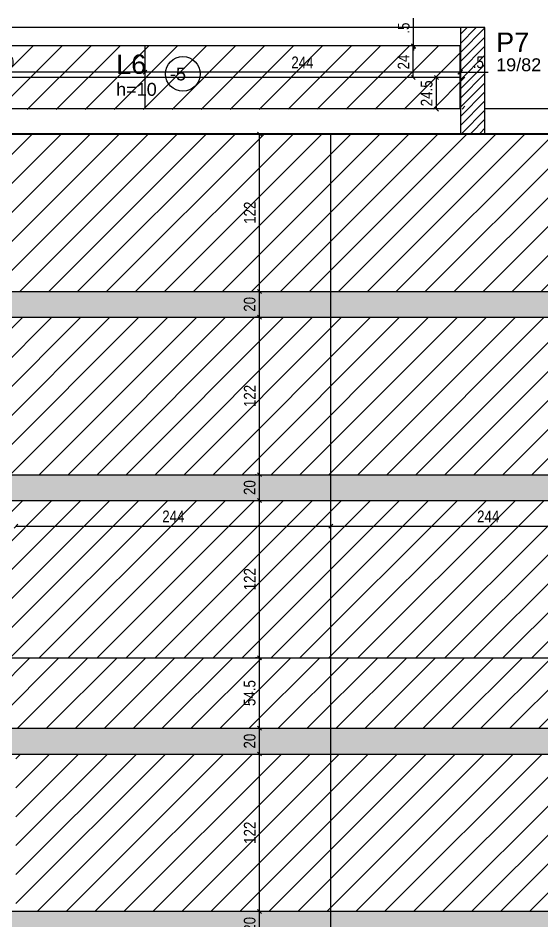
# Model space of a CAD drawing. Extents: x 2335 to 8663, y 180 to 3801.
# Drawn here: x 6799 to 7205, y 2101 to 2800 of the extents above; entities that cross this region are included whole.
import ezdxf

# ---------------------------------------------------------------- set-up
doc = ezdxf.new("R2010")
doc.units = 0
for name, color, linetype in [('3', 3, 'Continuous'), ('4', 4, 'Continuous'), ('8', 8, 'Continuous'), ('ES-VIGA', 3, 'Continuous'), ('L-D', 2, 'Continuous'), ('L-N', 4, 'Continuous'), ('Painéis', 200, 'Continuous'), ('Pilares', 5, 'Continuous'), ('VIG-D', 2, 'Continuous')]:
    doc.layers.add(name, color=color, linetype=linetype)
doc.layers.add('Hachura', color=251, linetype='Continuous', lineweight=9)
doc.layers.add('REAPROVEITAMENTO', color=251, linetype='Continuous', lineweight=9)
doc.styles.add('COTA TECNICA-50', font='techl___.ttf', dxfattribs={"height": 9})
doc.styles.get("Standard").update_dxf_attribs({"font": 'arial.ttf'})
doc.dimstyles.new('COTA PAINEL-50', dxfattribs={"dimtxt": 9, "dimasz": 3, "dimexe": 3, "dimexo": 3, "dimgap": 3, "dimtad": 1, "dimdec": 1, "dimzin": 12, "dimdsep": 46, "dimtxsty": 'COTA TECNICA-50', "dimblk1": 'OBLIQUE', "dimblk2": 'OBLIQUE', "dimsah": 1, "dimcen": 0.9, "dimclrd": 4, "dimclre": 4, "dimclrt": 240, "dimadec": 1, "dimazin": 3, "dimtfac": 1, "dimtdec": 1, "dimtmove": 0, "dimatfit": 3, "dimfxl": 1, "dimtolj": 1, "dimtzin": 12, "dimarcsym": 0})
pattern_1 = [(45, (-39.48, -210.253), (-11.22532, 11.22532), [])]

# ---------------------------------------------------------------- blocks, each defined once
blk = doc.blocks.new('_Oblique')
at = {"color": 0, "linetype": 'ByBlock', "lineweight": -2}
blk.add_line((-0.5, -0.5), (0.5, 0.5), dxfattribs=at)
blk = doc.blocks.new('*D140')
at = {"layer": 'Defpoints', "color": 0, "transparency": 16777216}
for p in [(6986.19, 2107.98), (6986.19, 2107.98), (6986.19, 2087.98)]:
    blk.add_point(p, dxfattribs=at)
at = {"layer": 'Painéis', "color": 4, "lineweight": -2, "transparency": 16777216}
blk.add_line((6986.19, 2087.98), (6986.19, 2107.98), dxfattribs=at)
at = {"layer": 'Painéis', "color": 4, "lineweight": -2, "transparency": 16777216, "xscale": 3, "yscale": 3, "zscale": 3}
for p, rotation in [((6986.19, 2107.98), 90), ((6986.19, 2087.98), 270)]:
    blk.add_blockref('_Oblique', p, dxfattribs=dict(at, rotation=rotation))
at = {"layer": 'Painéis', "color": 240, "transparency": 16777216, "insert": (6978.6, 2097.98), "char_height": 9, "attachment_point": 5, "rotation": 90, "style": 'COTA TECNICA-50'}
blk.add_mtext('\\A1;20', dxfattribs=at)
blk = doc.blocks.new('*D141')
at = {"layer": 'Defpoints', "color": 0, "transparency": 16777216}
for p in [(6986.19, 2229.97), (6986.19, 2229.97), (6986.19, 2107.98)]:
    blk.add_point(p, dxfattribs=at)
at = {"layer": 'Painéis', "color": 4, "lineweight": -2, "transparency": 16777216}
blk.add_line((6986.19, 2107.98), (6986.19, 2229.97), dxfattribs=at)
at = {"layer": 'Painéis', "color": 4, "lineweight": -2, "transparency": 16777216, "xscale": 3, "yscale": 3, "zscale": 3}
for p, rotation in [((6986.19, 2229.97), 90), ((6986.19, 2107.98), 270)]:
    blk.add_blockref('_Oblique', p, dxfattribs=dict(at, rotation=rotation))
at = {"layer": 'Painéis', "color": 240, "transparency": 16777216, "insert": (6978.63, 2168.97), "char_height": 9, "attachment_point": 5, "rotation": 90, "style": 'COTA TECNICA-50'}
blk.add_mtext('\\A1;122', dxfattribs=at)
blk = doc.blocks.new('*D142')
at = {"layer": 'Defpoints', "color": 0, "transparency": 16777216}
for p in [(6985.7, 2249.97), (6986.19, 2249.97), (6986.19, 2229.97)]:
    blk.add_point(p, dxfattribs=at)
at = {"layer": 'Painéis', "color": 4, "lineweight": -2, "transparency": 16777216}
for p, q in [((6986.19, 2229.97), (6986.19, 2249.97)), ((6988.7, 2249.97), (6989.19, 2249.97))]:
    blk.add_line(p, q, dxfattribs=at)
at = {"layer": 'Painéis', "color": 4, "lineweight": -2, "transparency": 16777216, "xscale": 3, "yscale": 3, "zscale": 3}
for p, rotation in [((6986.19, 2249.97), 90), ((6986.19, 2229.97), 270)]:
    blk.add_blockref('_Oblique', p, dxfattribs=dict(at, rotation=rotation))
at = {"layer": 'Painéis', "color": 240, "transparency": 16777216, "insert": (6978.6, 2239.97), "char_height": 9, "attachment_point": 5, "rotation": 90, "style": 'COTA TECNICA-50'}
blk.add_mtext('\\A1;20', dxfattribs=at)
blk = doc.blocks.new('*D143')
at = {"layer": 'Defpoints', "color": 0, "transparency": 16777216}
for p in [(6986.19, 2304.47), (6987.67, 2304.47), (6985.7, 2249.97)]:
    blk.add_point(p, dxfattribs=at)
at = {"layer": 'Painéis', "color": 4, "lineweight": -2, "transparency": 16777216}
for p, q in [((6984.67, 2304.47), (6983.19, 2304.47)), ((6986.19, 2249.97), (6986.19, 2304.47)), ((6988.7, 2249.97), (6989.19, 2249.97))]:
    blk.add_line(p, q, dxfattribs=at)
at = {"layer": 'Painéis', "color": 4, "lineweight": -2, "transparency": 16777216, "xscale": 3, "yscale": 3, "zscale": 3}
for p, rotation in [((6986.19, 2304.47), 90), ((6986.19, 2249.97), 270)]:
    blk.add_blockref('_Oblique', p, dxfattribs=dict(at, rotation=rotation))
at = {"layer": 'Painéis', "color": 240, "transparency": 16777216, "insert": (6978.59, 2277.22), "char_height": 9, "attachment_point": 5, "rotation": 90, "style": 'COTA TECNICA-50'}
blk.add_mtext('\\A1;54.5', dxfattribs=at)
blk = doc.blocks.new('*D144')
at = {"layer": 'Defpoints', "color": 0, "transparency": 16777216}
for p in [(6985.93, 2426.47), (6986.19, 2426.47), (6987.67, 2304.47)]:
    blk.add_point(p, dxfattribs=at)
at = {"layer": 'Painéis', "color": 4, "lineweight": -2, "transparency": 16777216}
for p, q in [((6986.19, 2304.47), (6986.19, 2426.47)), ((6988.93, 2426.47), (6989.19, 2426.47)), ((6984.67, 2304.47), (6983.19, 2304.47))]:
    blk.add_line(p, q, dxfattribs=at)
at = {"layer": 'Painéis', "color": 4, "lineweight": -2, "transparency": 16777216, "xscale": 3, "yscale": 3, "zscale": 3}
for p, rotation in [((6986.19, 2426.47), 90), ((6986.19, 2304.47), 270)]:
    blk.add_blockref('_Oblique', p, dxfattribs=dict(at, rotation=rotation))
at = {"layer": 'Painéis', "color": 240, "transparency": 16777216, "insert": (6978.63, 2365.47), "char_height": 9, "attachment_point": 5, "rotation": 90, "style": 'COTA TECNICA-50'}
blk.add_mtext('\\A1;122', dxfattribs=at)
blk = doc.blocks.new('*D145')
at = {"layer": 'Defpoints', "color": 0, "transparency": 16777216}
for p in [(6986.19, 2446.47), (6986.63, 2446.47), (6985.93, 2426.47)]:
    blk.add_point(p, dxfattribs=at)
at = {"layer": 'Painéis', "color": 4, "lineweight": -2, "transparency": 16777216}
for p, q in [((6983.63, 2446.47), (6983.19, 2446.47)), ((6986.19, 2426.47), (6986.19, 2446.47)), ((6988.93, 2426.47), (6989.19, 2426.47))]:
    blk.add_line(p, q, dxfattribs=at)
at = {"layer": 'Painéis', "color": 4, "lineweight": -2, "transparency": 16777216, "xscale": 3, "yscale": 3, "zscale": 3}
for p, rotation in [((6986.19, 2446.47), 90), ((6986.19, 2426.47), 270)]:
    blk.add_blockref('_Oblique', p, dxfattribs=dict(at, rotation=rotation))
at = {"layer": 'Painéis', "color": 240, "transparency": 16777216, "insert": (6978.6, 2436.47), "char_height": 9, "attachment_point": 5, "rotation": 90, "style": 'COTA TECNICA-50'}
blk.add_mtext('\\A1;20', dxfattribs=at)
blk = doc.blocks.new('*D146')
at = {"layer": 'Defpoints', "color": 0, "transparency": 16777216}
for p in [(6986.19, 2568.47), (6987.92, 2568.47), (6986.63, 2446.47)]:
    blk.add_point(p, dxfattribs=at)
at = {"layer": 'Painéis', "color": 4, "lineweight": -2, "transparency": 16777216}
for p, q in [((6984.92, 2568.47), (6983.19, 2568.47)), ((6986.19, 2446.47), (6986.19, 2568.47)), ((6983.63, 2446.47), (6983.19, 2446.47))]:
    blk.add_line(p, q, dxfattribs=at)
at = {"layer": 'Painéis', "color": 4, "lineweight": -2, "transparency": 16777216, "xscale": 3, "yscale": 3, "zscale": 3}
for p, rotation in [((6986.19, 2568.47), 90), ((6986.19, 2446.47), 270)]:
    blk.add_blockref('_Oblique', p, dxfattribs=dict(at, rotation=rotation))
at = {"layer": 'Painéis', "color": 240, "transparency": 16777216, "insert": (6978.63, 2507.47), "char_height": 9, "attachment_point": 5, "rotation": 90, "style": 'COTA TECNICA-50'}
blk.add_mtext('\\A1;122', dxfattribs=at)
blk = doc.blocks.new('*D147')
at = {"layer": 'Defpoints', "color": 0, "transparency": 16777216}
for p in [(6982.87, 2588.47), (6986.19, 2588.47), (6987.92, 2568.47)]:
    blk.add_point(p, dxfattribs=at)
at = {"layer": 'Painéis', "color": 4, "lineweight": -2, "transparency": 16777216}
for p, q in [((6985.87, 2588.47), (6989.19, 2588.47)), ((6986.19, 2568.47), (6986.19, 2588.47)), ((6984.92, 2568.47), (6983.19, 2568.47))]:
    blk.add_line(p, q, dxfattribs=at)
at = {"layer": 'Painéis', "color": 4, "lineweight": -2, "transparency": 16777216, "xscale": 3, "yscale": 3, "zscale": 3}
for p, rotation in [((6986.19, 2588.47), 90), ((6986.19, 2568.47), 270)]:
    blk.add_blockref('_Oblique', p, dxfattribs=dict(at, rotation=rotation))
at = {"layer": 'Painéis', "color": 240, "transparency": 16777216, "insert": (6978.6, 2578.47), "char_height": 9, "attachment_point": 5, "rotation": 90, "style": 'COTA TECNICA-50'}
blk.add_mtext('\\A1;20', dxfattribs=at)
blk = doc.blocks.new('*D148')
at = {"layer": 'Defpoints', "color": 0, "transparency": 16777216}
for p in [(6985.11, 2710.47), (6986.19, 2710.47), (6982.87, 2588.47)]:
    blk.add_point(p, dxfattribs=at)
at = {"layer": 'Painéis', "color": 4, "lineweight": -2, "transparency": 16777216}
for p, q in [((6986.19, 2588.47), (6986.19, 2710.47)), ((6988.11, 2710.47), (6989.19, 2710.47)), ((6985.87, 2588.47), (6989.19, 2588.47))]:
    blk.add_line(p, q, dxfattribs=at)
at = {"layer": 'Painéis', "color": 4, "lineweight": -2, "transparency": 16777216, "xscale": 3, "yscale": 3, "zscale": 3}
for p, rotation in [((6986.19, 2710.47), 90), ((6986.19, 2588.47), 270)]:
    blk.add_blockref('_Oblique', p, dxfattribs=dict(at, rotation=rotation))
at = {"layer": 'Painéis', "color": 240, "transparency": 16777216, "insert": (6978.63, 2649.47), "char_height": 9, "attachment_point": 5, "rotation": 90, "style": 'COTA TECNICA-50'}
blk.add_mtext('\\A1;122', dxfattribs=at)
blk = doc.blocks.new('*D60')
at = {"layer": 'Defpoints', "color": 0, "transparency": 16777216}
for p in [(6797.43, 2406.59), (7041.43, 2406.59), (7041.43, 2406.59)]:
    blk.add_point(p, dxfattribs=at)
at = {"layer": 'Painéis', "color": 4, "lineweight": -2, "transparency": 16777216}
blk.add_line((6797.43, 2406.59), (7041.43, 2406.59), dxfattribs=at)
at = {"layer": 'Painéis', "color": 4, "lineweight": -2, "transparency": 16777216, "xscale": 3, "yscale": 3, "zscale": 3, "rotation": 180}
blk.add_blockref('_Oblique', (6797.43, 2406.59), dxfattribs=at)
at = {"layer": 'Painéis', "color": 4, "lineweight": -2, "transparency": 16777216, "xscale": 3, "yscale": 3, "zscale": 3}
blk.add_blockref('_Oblique', (7041.43, 2406.59), dxfattribs=at)
at = {"layer": 'Painéis', "color": 240, "transparency": 16777216, "insert": (6919.43, 2414.15), "char_height": 9, "attachment_point": 5, "style": 'COTA TECNICA-50'}
blk.add_mtext('\\A1;244', dxfattribs=at)
blk = doc.blocks.new('*D61')
at = {"layer": 'Defpoints', "color": 0, "transparency": 16777216}
for p in [(7041.43, 2406.59), (7285.43, 2406.59), (7285.43, 2406.59)]:
    blk.add_point(p, dxfattribs=at)
at = {"layer": 'Painéis', "color": 4, "lineweight": -2, "transparency": 16777216}
blk.add_line((7041.43, 2406.59), (7285.43, 2406.59), dxfattribs=at)
at = {"layer": 'Painéis', "color": 4, "lineweight": -2, "transparency": 16777216, "xscale": 3, "yscale": 3, "zscale": 3, "rotation": 180}
blk.add_blockref('_Oblique', (7041.43, 2406.59), dxfattribs=at)
at = {"layer": 'Painéis', "color": 4, "lineweight": -2, "transparency": 16777216, "xscale": 3, "yscale": 3, "zscale": 3}
blk.add_blockref('_Oblique', (7285.43, 2406.59), dxfattribs=at)
at = {"layer": 'Painéis', "color": 240, "transparency": 16777216, "insert": (7163.43, 2414.15), "char_height": 9, "attachment_point": 5, "style": 'COTA TECNICA-50'}
blk.add_mtext('\\A1;244', dxfattribs=at)
blk = doc.blocks.new('*D170')
at = {"layer": 'Defpoints', "color": 0, "transparency": 16777216}
for p in [(7123.39, 2754.26), (7123.39, 2754.26), (7123.39, 2729.76)]:
    blk.add_point(p, dxfattribs=at)
at = {"layer": 'Painéis', "color": 4, "lineweight": -2, "transparency": 16777216}
blk.add_line((7123.39, 2729.76), (7123.39, 2754.26), dxfattribs=at)
at = {"layer": 'Painéis', "color": 4, "lineweight": -2, "transparency": 16777216, "xscale": 3, "yscale": 3, "zscale": 3}
for p, rotation in [((7123.39, 2754.26), 90), ((7123.39, 2729.76), 270)]:
    blk.add_blockref('_Oblique', p, dxfattribs=dict(at, rotation=rotation))
at = {"layer": 'Painéis', "color": 240, "transparency": 16777216, "insert": (7115.79, 2742.01), "char_height": 9, "attachment_point": 5, "rotation": 90, "style": 'COTA TECNICA-50'}
blk.add_mtext('\\A1;24.5', dxfattribs=at)
blk = doc.blocks.new('*D171')
at = {"layer": 'Defpoints', "color": 0, "transparency": 16777216}
for p in [(7105.38, 2778.26), (7105.38, 2778.26), (7105.38, 2754.26)]:
    blk.add_point(p, dxfattribs=at)
at = {"layer": 'Painéis', "color": 4, "lineweight": -2, "transparency": 16777216}
blk.add_line((7105.38, 2754.26), (7105.38, 2778.26), dxfattribs=at)
at = {"layer": 'Painéis', "color": 4, "lineweight": -2, "transparency": 16777216, "xscale": 3, "yscale": 3, "zscale": 3}
for p, rotation in [((7105.38, 2778.26), 90), ((7105.38, 2754.26), 270)]:
    blk.add_blockref('_Oblique', p, dxfattribs=dict(at, rotation=rotation))
at = {"layer": 'Painéis', "color": 240, "transparency": 16777216, "insert": (7097.81, 2766.26), "char_height": 9, "attachment_point": 5, "rotation": 90, "style": 'COTA TECNICA-50'}
blk.add_mtext('\\A1;24', dxfattribs=at)
blk = doc.blocks.new('*D172')
at = {"layer": 'Defpoints', "color": 0, "transparency": 16777216}
for p in [(7105.57, 2778.76), (7105.57, 2778.76), (7105.57, 2778.26)]:
    blk.add_point(p, dxfattribs=at)
at = {"layer": 'Painéis', "color": 4, "lineweight": -2, "transparency": 16777216}
for p, q in [((7105.57, 2778.76), (7105.57, 2800.35)), ((7105.57, 2778.26), (7105.57, 2778.76)), ((7105.57, 2778.26), (7105.57, 2775.26))]:
    blk.add_line(p, q, dxfattribs=at)
at = {"layer": 'Painéis', "color": 4, "lineweight": -2, "transparency": 16777216, "xscale": 3, "yscale": 3, "zscale": 3}
for p, rotation in [((7105.57, 2778.76), 270), ((7105.57, 2778.26), 90)]:
    blk.add_blockref('_Oblique', p, dxfattribs=dict(at, rotation=rotation))
at = {"layer": 'Painéis', "color": 240, "transparency": 16777216, "insert": (7097.97, 2792.55), "char_height": 9, "attachment_point": 5, "rotation": 90, "style": 'COTA TECNICA-50'}
blk.add_mtext('\\A1;.5', dxfattribs=at)
blk = doc.blocks.new('*D264')
at = {"layer": 'Defpoints', "color": 0, "transparency": 16777216}
for p in [(7141.45, 2758.66), (7141.95, 2758.66), (7141.95, 2758.45)]:
    blk.add_point(p, dxfattribs=at)
at = {"layer": 'Painéis', "color": 4, "lineweight": -2, "transparency": 16777216}
for p, q in [((7141.45, 2758.45), (7138.45, 2758.45)), ((7141.45, 2758.45), (7141.95, 2758.45)), ((7141.95, 2758.45), (7163.54, 2758.45)), ((7141.45, 2755.66), (7141.45, 2755.45)), ((7141.95, 2755.66), (7141.95, 2755.45))]:
    blk.add_line(p, q, dxfattribs=at)
at = {"layer": 'Painéis', "color": 4, "lineweight": -2, "transparency": 16777216, "xscale": 3, "yscale": 3, "zscale": 3}
blk.add_blockref('_Oblique', (7141.45, 2758.45), dxfattribs=at)
at = {"layer": 'Painéis', "color": 4, "lineweight": -2, "transparency": 16777216, "xscale": 3, "yscale": 3, "zscale": 3, "rotation": 180}
blk.add_blockref('_Oblique', (7141.95, 2758.45), dxfattribs=at)
at = {"layer": 'Painéis', "color": 240, "transparency": 16777216, "insert": (7155.74, 2766.05), "char_height": 9, "attachment_point": 5, "style": 'COTA TECNICA-50'}
blk.add_mtext('\\A1;.5', dxfattribs=at)
blk = doc.blocks.new('*D265')
at = {"layer": 'Defpoints', "color": 0, "transparency": 16777216}
for p in [(6897.45, 2758.45), (6897.45, 2758.45), (7141.45, 2758.45)]:
    blk.add_point(p, dxfattribs=at)
at = {"layer": 'Painéis', "color": 4, "lineweight": -2, "transparency": 16777216}
blk.add_line((7141.45, 2758.45), (6897.45, 2758.45), dxfattribs=at)
at = {"layer": 'Painéis', "color": 4, "lineweight": -2, "transparency": 16777216, "xscale": 3, "yscale": 3, "zscale": 3, "rotation": 180}
blk.add_blockref('_Oblique', (6897.45, 2758.45), dxfattribs=at)
at = {"layer": 'Painéis', "color": 4, "lineweight": -2, "transparency": 16777216, "xscale": 3, "yscale": 3, "zscale": 3}
blk.add_blockref('_Oblique', (7141.45, 2758.45), dxfattribs=at)
at = {"layer": 'Painéis', "color": 240, "transparency": 16777216, "insert": (7019.45, 2766.01), "char_height": 9, "attachment_point": 5, "style": 'COTA TECNICA-50'}
blk.add_mtext('\\A1;244', dxfattribs=at)
blk = doc.blocks.new('*D173')
at = {"layer": 'Defpoints', "color": 0, "transparency": 16777216}
for p in [(6677.44, 2758.45), (6677.44, 2758.45), (6897.45, 2758.45)]:
    blk.add_point(p, dxfattribs=at)
at = {"layer": 'Painéis', "color": 4, "lineweight": -2, "transparency": 16777216}
blk.add_line((6897.45, 2758.45), (6677.44, 2758.45), dxfattribs=at)
at = {"layer": 'Painéis', "color": 4, "lineweight": -2, "transparency": 16777216, "xscale": 3, "yscale": 3, "zscale": 3, "rotation": 180}
blk.add_blockref('_Oblique', (6677.44, 2758.45), dxfattribs=at)
at = {"layer": 'Painéis', "color": 4, "lineweight": -2, "transparency": 16777216, "xscale": 3, "yscale": 3, "zscale": 3}
blk.add_blockref('_Oblique', (6897.45, 2758.45), dxfattribs=at)
at = {"layer": 'Painéis', "color": 240, "transparency": 16777216, "insert": (6787.44, 2766.04), "char_height": 9, "attachment_point": 5, "style": 'COTA TECNICA-50'}
blk.add_mtext('\\A1;220', dxfattribs=at)

msp = doc.modelspace()

# ---------------------------------------------------------------- hatches: boundary and pattern name
at = {"layer": 'Hachura', "linetype": 'ByBlock'}
h = msp.add_hatch(color=256, dxfattribs=at)
h.dxf.hatch_style = 1
h.paths.add_polyline_path([(7631.94, 2568.44), (7631.94, 2588.47), (5699.94, 2588.47), (5699.94, 2568.44)])
h = msp.add_hatch(color=256, dxfattribs=at)
h.dxf.hatch_style = 1
h.paths.add_polyline_path([(7631.93, 2446.47), (7631.93, 2426.44), (5699.94, 2426.44), (5699.94, 2446.47)])
h = msp.add_hatch(color=256, dxfattribs=at)
h.dxf.hatch_style = 1
h.paths.add_polyline_path([(7304.43, 2249.97), (7304.43, 2229.94), (7529.43, 2229.94), (7529.43, 2249.97)])
h.paths.add_polyline_path([(7285.43, 2229.94), (7285.43, 2249.97), (5699.94, 2249.97), (5699.94, 2229.94)])
h = msp.add_hatch(color=256, dxfattribs=at)
h.dxf.hatch_style = 1
h.paths.add_polyline_path([(7631.93, 2107.98), (7631.93, 2087.94), (5699.94, 2087.94), (5699.94, 2107.98)])
at = {"layer": 'REAPROVEITAMENTO', "linetype": 'ByBlock'}
h = msp.add_hatch(dxfattribs=at)
h.set_pattern_fill('ANSI31', color=256, scale=5, style=2)
h.set_pattern_definition([(45, (2051.879, -94.066), (-11.22532, 11.22532), [])])
h.paths.add_polyline_path([(7145.45, 2778.8), (6677.44, 2778.59), (6677.44, 2729.47), (7145.44, 2729.68)])
h = msp.add_hatch(dxfattribs=at)
h.set_pattern_fill('ANSI31', color=256, scale=5, style=2)
h.set_pattern_definition(pattern_1)
h.paths.add_polyline_path([(7632.44, 2710.47), (5699.94, 2710.47), (5699.94, 2659.47), (5699.94, 2588.47), (7632.44, 2588.47)])
h = msp.add_hatch(dxfattribs=at)
h.set_pattern_fill('ANSI31', color=256, scale=5, style=2)
h.set_pattern_definition(pattern_1)
h.paths.add_polyline_path([(7632.44, 2568.47), (5699.94, 2568.47), (5699.94, 2561.97), (5699.94, 2446.47), (7632.44, 2446.47)])
h = msp.add_hatch(dxfattribs=at)
h.set_pattern_fill('ANSI31', color=256, scale=5, style=2)
h.set_pattern_definition([(45, (-39.48, -352.253), (-11.22532, 11.22532), [])])
h.paths.add_polyline_path([(7285.43, 2426.47), (5699.94, 2426.47), (5699.94, 2419.97), (5699.94, 2304.47), (7285.43, 2304.47)])
h = msp.add_hatch(dxfattribs=at)
h.set_pattern_fill('ANSI31', color=256, scale=5, style=2)
h.set_pattern_definition(pattern_1)
h.paths.add_polyline_path([(7285.44, 2304.38), (5699.94, 2304.47), (5699.94, 2249.97), (7285.44, 2249.97)])
h = msp.add_hatch(dxfattribs=at)
h.set_pattern_fill('ANSI31', color=256, scale=5, style=2)
h.set_pattern_definition(pattern_1)
h.paths.add_polyline_path([(7285.43, 2229.97), (6797.43, 2229.97), (6797.43, 2107.98), (7285.43, 2107.98)])
h.paths.add_polyline_path([(6987.52, 2157.15), (6987.52, 2180.07), (6968.99, 2180.07), (6968.99, 2157.15)], flags=16)

# ---------------------------------------------------------------- linework, layer by layer
at = {"layer": '3', "linetype": 'Continuous'}
msp.add_circle((6926.81, 2757.03), 13.42, dxfattribs=at)
at = {"layer": '8', "linetype": 'Continuous'}
for p, q in [((7141.94, 2780.75), (7154.17, 2792.99)), ((7141.94, 2787.82), (7147.1, 2792.99)), ((7141.94, 2792.99), (7141.94, 2792.99)), ((7141.94, 2792.99), (7141.94, 2792.99)), ((7141.94, 2792.99), (7141.94, 2792.99)), ((7141.94, 2773.68), (7160.94, 2792.68)), ((7160.94, 2792.99), (7160.94, 2792.99)), ((7160.94, 2792.99), (7160.94, 2792.99)), ((7160.94, 2792.99), (7160.94, 2792.99)), ((7141.94, 2766.61), (7160.94, 2785.61)), ((7141.94, 2759.54), (7160.94, 2778.54)), ((7141.94, 2752.47), (7160.94, 2771.47)), ((7141.94, 2745.4), (7160.94, 2764.4)), ((7141.94, 2738.33), (7160.94, 2757.33)), ((7141.94, 2731.26), (7160.94, 2750.26)), ((7151.44, 2751.99), (7151.44, 2751.99)), ((7141.94, 2724.18), (7160.94, 2743.18)), ((7141.94, 2717.11), (7160.94, 2736.11)), ((7142.88, 2710.99), (7160.94, 2729.04)), ((7160.94, 2729.99), (7160.94, 2729.99)), ((7149.96, 2710.99), (7160.94, 2721.97)), ((7157.03, 2710.99), (7160.94, 2714.9))]:
    msp.add_line(p, q, dxfattribs=at)
at = {"layer": 'ES-VIGA', "linetype": 'Continuous'}
for points in [[(7141.94, 2792.99), (6664.43, 2792.99)], [(6673.93, 2778.99), (7141.94, 2778.99)], [(7141.94, 2729.99), (6673.93, 2729.99)], [(7551.44, 2729.99), (7160.94, 2729.99)], [(6673.93, 2710.99), (7141.94, 2710.99)], [(7160.94, 2710.99), (7551.44, 2710.99)]]:
    msp.add_lwpolyline(points, dxfattribs=at)
at = {"layer": 'Painéis'}
for p, q in [((6897.45, 2778.76), (6897.45, 2729.76)), ((7141.45, 2778.76), (7141.45, 2729.76)), ((7141.95, 2754.26), (6677.44, 2754.26)), ((5699.94, 2710.47), (7632.43, 2710.47)), ((7041.43, 1823.97), (7041.43, 2710.47)), ((5699.94, 2588.47), (7285.43, 2588.47)), ((5699.94, 2568.47), (7285.43, 2568.47)), ((5699.94, 2446.47), (7631.93, 2446.47)), ((5699.94, 2426.47), (7631.93, 2426.47)), ((5699.94, 2304.47), (7285.43, 2304.47)), ((5699.94, 2249.97), (7285.43, 2249.97)), ((5699.94, 2229.97), (7285.43, 2229.97)), ((7631.93, 2107.98), (5699.94, 2107.98))]:
    msp.add_line(p, q, dxfattribs=at)
at = {"layer": 'Pilares', "linetype": 'Continuous'}
msp.add_lwpolyline([(7141.94, 2710.99), (7160.94, 2710.99), (7160.94, 2792.99), (7141.94, 2792.99), (7141.94, 2710.99)], dxfattribs=at)

# ---------------------------------------------------------------- texts
at = {"layer": '4', "linetype": 'Continuous'}
msp.add_text('L6', height=15, dxfattribs=at).set_placement((6875.1, 2757.1))
at = {"layer": 'L-D', "linetype": 'Continuous'}
msp.add_text('h=10', height=10, dxfattribs=at).set_placement((6875.1, 2740.1))
at = {"layer": 'L-N', "linetype": 'Continuous'}
msp.add_text('P7', height=15, dxfattribs=at).set_placement((7169.59, 2774.14))
at = {"layer": 'VIG-D', "linetype": 'Continuous'}
for s, p in [('19/82', (7169.59, 2759.14)), ('-5', (6916.81, 2752.03))]:
    msp.add_text(s, height=10, dxfattribs=at).set_placement(p)

# ---------------------------------------------------------------- dimensions: what is measured, and where the dimension line sits
at = {"layer": 'Painéis'}
for base, p1, p2, picture, middle in [((7105.57, 2778.76), (7105.57, 2778.26), (7105.57, 2778.76), '*D172', (7097.97, 2792.55)), ((7105.38, 2778.26), (7105.38, 2754.26), (7105.38, 2778.26), '*D171', (7097.81, 2766.26)), ((6986.19, 2229.97), (6986.19, 2107.98), (6986.19, 2229.97), '*D141', (6978.63, 2168.97)), ((6986.19, 2107.98), (6986.19, 2087.98), (6986.19, 2107.98), '*D140', (6978.6, 2097.98))]:
    dim = msp.add_linear_dim(base=base, p1=p1, p2=p2, angle=90, dimstyle='COTA PAINEL-50', dxfattribs=at)
    dim.commit()
    dim.dimension.update_dxf_attribs({"geometry": picture, "text_midpoint": middle})
for base, p1, p2, picture, middle in [((6677.44, 2758.45), (6897.45, 2758.45), (6677.44, 2758.45), '*D173', (6787.44, 2766.04)), ((6897.45, 2758.45), (7141.45, 2758.45), (6897.45, 2758.45), '*D265', (7019.45, 2766.01)), ((7141.95, 2758.45), (7141.45, 2758.66), (7141.95, 2758.66), '*D264', (7155.74, 2766.05))]:
    dim = msp.add_linear_dim(base=base, p1=p1, p2=p2, dimstyle='COTA PAINEL-50', dxfattribs=at)
    dim.commit()
    dim.dimension.update_dxf_attribs({"geometry": picture, "text_midpoint": middle})
dim = msp.add_linear_dim(base=(7123.39, 2754.26), p1=(7123.39, 2729.76), p2=(7123.39, 2754.26), angle=90, dimstyle='COTA PAINEL-50', dxfattribs=at)
dim.commit()
dim.dimension.update_dxf_attribs({"geometry": '*D170', "text_midpoint": (7123.39, 2742.01), "dimtype": 160})
for base, p1, p2, picture, middle in [((6986.19, 2710.47), (6982.87, 2588.47), (6985.11, 2710.47), '*D148', (6978.63, 2649.47)), ((6986.19, 2588.47), (6987.92, 2568.47), (6982.87, 2588.47), '*D147', (6978.6, 2578.47)), ((6986.19, 2568.47), (6986.63, 2446.47), (6987.92, 2568.47), '*D146', (6978.63, 2507.47)), ((6986.19, 2446.47), (6985.93, 2426.47), (6986.63, 2446.47), '*D145', (6978.6, 2436.47)), ((6986.19, 2426.47), (6987.67, 2304.47), (6985.93, 2426.47), '*D144', (6978.63, 2365.47)), ((6986.19, 2304.47), (6985.7, 2249.97), (6987.67, 2304.47), '*D143', (6978.59, 2277.22)), ((6986.19, 2249.97), (6986.19, 2229.97), (6985.7, 2249.97), '*D142', (6978.6, 2239.97))]:
    dim = msp.add_linear_dim(base=base, p1=p1, p2=p2, angle=90, dimstyle='COTA PAINEL-50', override={"dimtmove": 1}, dxfattribs=at)
    dim.commit()
    dim.dimension.update_dxf_attribs({"geometry": picture, "text_midpoint": middle})
for base, p1, p2, picture, middle in [((7041.43, 2406.59), (6797.43, 2406.59), (7041.43, 2406.59), '*D60', (6919.43, 2414.15)), ((7285.43, 2406.59), (7041.43, 2406.59), (7285.43, 2406.59), '*D61', (7163.43, 2414.15))]:
    dim = msp.add_linear_dim(base=base, p1=p1, p2=p2, dimstyle='COTA PAINEL-50', override={"dimtmove": 1}, dxfattribs=at)
    dim.commit()
    dim.dimension.update_dxf_attribs({"geometry": picture, "text_midpoint": middle})

doc.saveas('drawing.dxf')
